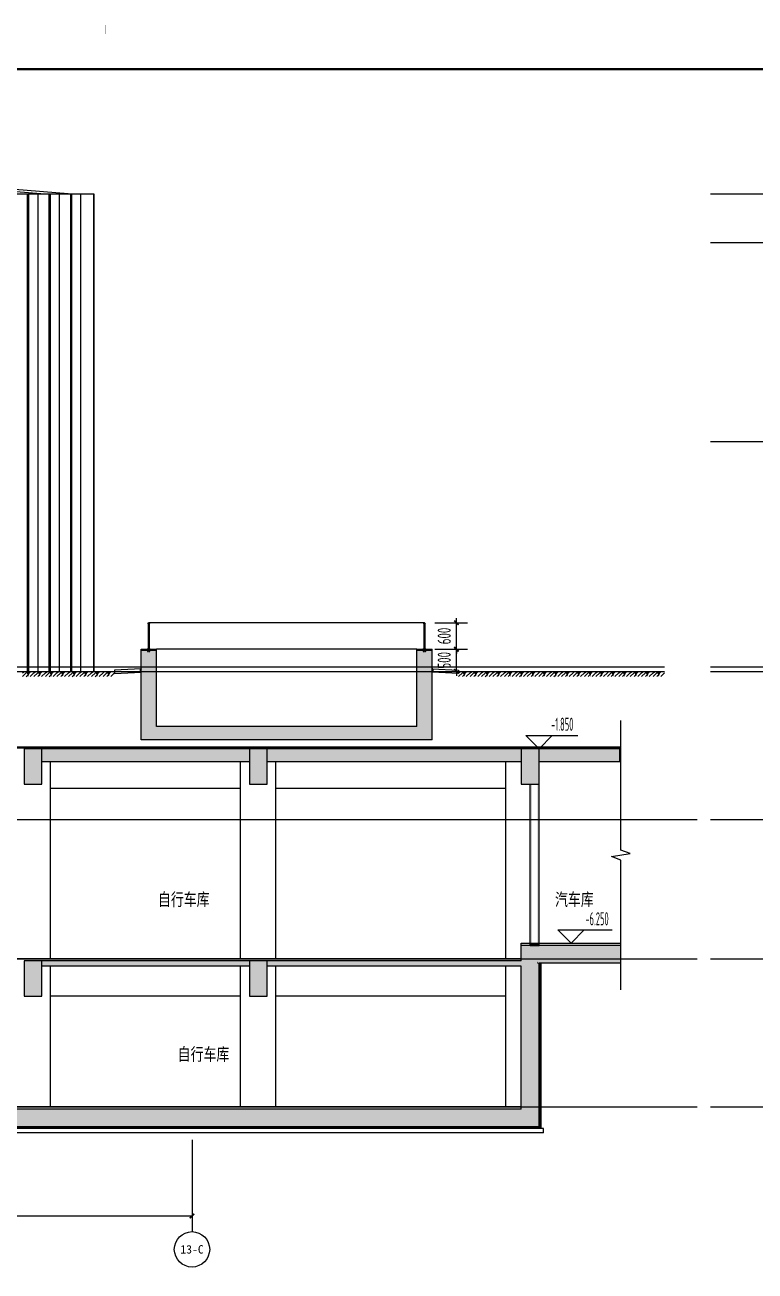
# Model space of a CAD drawing. Extents: x -19968 to 86481, y -139706 to -66979.
# Drawn here: x 32100 to 48618, y -108487 to -80302 of the extents above; entities that cross this region are included whole.
import ezdxf
from ezdxf.enums import TextEntityAlignment as Align

# ---------------------------------------------------------------- set-up
doc = ezdxf.new("R2010")
doc.units = 0
doc.header["$LTSCALE"] = 1000
doc.header["$MEASUREMENT"] = 0
for name, color, linetype in [('01-标注_尺寸', 124, 'Continuous'), ('01-标注_标高', 200, 'Continuous'), ('01-标注_符号', 200, 'Continuous'), ('01-标注_轴线坐标', 132, 'Continuous'), ('02-TEXT_房间', 7, 'Continuous'), ('02-TEXT_标注', 130, 'Continuous'), ('02-TEXT_轴号', 7, 'Continuous'), ('05-填充_天正', 26, 'Continuous'), ('A-E_栏杆', 232, 'Continuous'), ('A-O_散水', 134, 'Continuous'), ('A-SUR_保温', 222, 'Continuous'), ('A-SUR_看线', 231, 'Continuous'), ('A-SUR_面层', 191, 'Continuous'), ('A-TECH_结构', 21, 'Continuous'), ('A_STR-砌块墙', 121, 'Continuous'), ('A_STR-砼墙', 51, 'Continuous'), ('A_STR-砼柱', 51, 'Continuous'), ('PUB_HATCH', 8, 'Continuous'), ('PUB_WALL', 9, 'Continuous')]:
    doc.layers.add(name, color=color, linetype=linetype)
doc.layers.add('04-不打印_辅助线', color=165, linetype='Continuous', plot=False)
doc.styles.add('_TCH_AXIS', font='STXIHEI_0.TTF', dxfattribs={"width": 0.75})
doc.styles.add('_TCH_DIM', font='ros1.shx', dxfattribs={"width": 0.75, "bigfont": 'jd.shx'})
doc.styles.add('_TCH_DIM_T3', font='ros1.shx', dxfattribs={"width": 0.705882, "bigfont": 'jd.shx'})
doc.styles.get("Standard").update_dxf_attribs({"font": 'STXIHEI_0.TTF', "width": 0.75})
doc.dimstyles.new('_TCH_ARCH&&100', dxfattribs={"dimtxt": 297.5, "dimasz": 100, "dimexe": 250, "dimexo": 300, "dimgap": 126.25, "dimtad": 1, "dimdec": 0, "dimzin": 0, "dimdsep": 46, "dimtxsty": '_TCH_DIM_T3', "dimblk": 'ARCHTICK', "dimcen": 0.09, "dimclrt": 7, "dimazin": 2, "dimtfac": 1, "dimtdec": 0, "dimtix": 1, "dimtmove": 2, "dimatfit": 3, "dimfxl": 0, "dimtolj": 1, "dimtzin": 0, "dimarcsym": 0})

# ---------------------------------------------------------------- blocks, each defined once
blk = doc.blocks.new('A$C0F0450A9')
for points in [[(-125, 0), (-125, -1372)], [(-75, 0), (-75, -1372)], [(16900, -1372), (0, 0)], [(16282, -1372), (0, -50)], [(775, -113), (775, -1372)], [(825, -117), (825, -1372)], [(1675, -186), (1675, -1372)], [(1725, -190), (1725, -1372)], [(2575, -259), (2575, -1372)], [(2625, -263), (2625, -1372)], [(3475, -332), (3475, -1372)], [(3525, -336), (3525, -1372)], [(4375, -405), (4375, -1372)], [(4425, -409), (4425, -1372)], [(5275, -478), (5275, -1372)], [(5325, -483), (5325, -1372)], [(6175, -552), (6175, -1372)], [(6225, -556), (6225, -1372)], [(7075, -625), (7075, -1372)], [(7125, -629), (7125, -1372)], [(7975, -698), (7975, -1372)], [(8025, -702), (8025, -1372)], [(8875, -771), (8875, -1372)], [(8925, -775), (8925, -1372)], [(9775, -844), (9775, -1372)], [(9825, -848), (9825, -1372)], [(10675, -917), (10675, -1372)], [(10725, -921), (10725, -1372)], [(11575, -990), (11575, -1372)], [(11625, -994), (11625, -1372)], [(12475, -1063), (12475, -1372)], [(12525, -1067), (12525, -1372)], [(0, -1372), (-125, -1372)], [(13375, -1136), (13375, -1372)], [(13425, -1140), (13425, -1372)], [(14275, -1209), (14275, -1372)], [(14325, -1213), (14325, -1372)], [(15175, -1282), (15175, -1372)], [(15225, -1286), (15225, -1372)], [(16075, -1355), (16075, -1372)], [(16125, -1360), (16125, -1372)]]:
    blk.add_lwpolyline(points)
blk = doc.blocks.new('图框-A1+1-4')
for points, const_width in [([(0, 0), (1051, 0), (1051, 594), (0, 594)], 0.05), ([(976, 584), (25, 584), (25, 10), (976, 10)], 0.5)]:
    blk.add_lwpolyline(points, close=True, dxfattribs=dict(const_width=const_width))
at = {"const_width": 0.05}
blk.add_lwpolyline([(525.5, 594), (525.5, 592)], dxfattribs=at)
blk = doc.blocks.new('0000')
at = {"layer": '05-填充_天正'}
blk.add_lwpolyline([(20, -1), (0, 0), (0, -10), (20, -11)], close=True, dxfattribs=at)
at = {"layer": 'A-O_散水'}
for points in [[(0, -80), (0, 0), (600, -30), (600, -110), (0, -80)], [(20, -1), (20, -81)]]:
    blk.add_lwpolyline(points, dxfattribs=at)
blk = doc.blocks.new('_ArchTick')
at = {"color": 0, "linetype": 'ByBlock', "const_width": 0.4}
blk.add_lwpolyline([(-0.5, -0.5), (0.5, 0.5)], dxfattribs=at)
blk = doc.blocks.new('*D107')
at = {"layer": '01-标注_轴线坐标', "color": 0, "lineweight": -2, "transparency": 16777216}
for p, q in [((47608, -101422), (49568, -101422)), ((49318, -104772), (49318, -101422)), ((47608, -104772), (49568, -104772))]:
    blk.add_line(p, q, dxfattribs=at)
at = {"layer": 'Defpoints', "color": 0, "transparency": 16777216}
for p in [(47308, -101422), (49318, -101422), (47308, -104772)]:
    blk.add_point(p, dxfattribs=at)
at = {"layer": '01-标注_轴线坐标', "color": 0, "lineweight": -2, "transparency": 16777216, "xscale": 100, "yscale": 100, "zscale": 100}
for p, rotation in [((49318, -101422), 90), ((49318, -104772), 270)]:
    blk.add_blockref('_ArchTick', p, dxfattribs=dict(at, rotation=rotation))
at = {"layer": '01-标注_轴线坐标', "color": 7, "transparency": 16777216, "insert": (49043, -103097), "char_height": 297.5, "attachment_point": 5, "rotation": 90, "style": '_TCH_DIM_T3'}
blk.add_mtext('\\A1;3350', dxfattribs=at)
blk = doc.blocks.new('*D108')
at = {"layer": '01-标注_轴线坐标', "color": 0, "lineweight": -2, "transparency": 16777216}
for p, q in [((47608, -98272), (49568, -98272)), ((49318, -101422), (49318, -98272)), ((47608, -101422), (49568, -101422))]:
    blk.add_line(p, q, dxfattribs=at)
at = {"layer": 'Defpoints', "color": 0, "transparency": 16777216}
for p in [(47308, -98272), (49318, -98272), (47308, -101422)]:
    blk.add_point(p, dxfattribs=at)
at = {"layer": '01-标注_轴线坐标', "color": 0, "lineweight": -2, "transparency": 16777216, "xscale": 100, "yscale": 100, "zscale": 100}
for p, rotation in [((49318, -98272), 90), ((49318, -101422), 270)]:
    blk.add_blockref('_ArchTick', p, dxfattribs=dict(at, rotation=rotation))
at = {"layer": '01-标注_轴线坐标', "color": 7, "transparency": 16777216, "insert": (49043, -99847), "char_height": 297.5, "attachment_point": 5, "rotation": 90, "style": '_TCH_DIM_T3'}
blk.add_mtext('\\A1;3150', dxfattribs=at)
blk = doc.blocks.new('*D109')
at = {"layer": '01-标注_轴线坐标', "color": 0, "lineweight": -2, "transparency": 16777216}
for p, q in [((47608, -94922), (49568, -94922)), ((49318, -98272), (49318, -94922)), ((47608, -98272), (49568, -98272))]:
    blk.add_line(p, q, dxfattribs=at)
at = {"layer": 'Defpoints', "color": 0, "transparency": 16777216}
for p in [(47308, -94922), (49318, -94922), (47308, -98272)]:
    blk.add_point(p, dxfattribs=at)
at = {"layer": '01-标注_轴线坐标', "color": 0, "lineweight": -2, "transparency": 16777216, "xscale": 100, "yscale": 100, "zscale": 100}
for p, rotation in [((49318, -94922), 90), ((49318, -98272), 270)]:
    blk.add_blockref('_ArchTick', p, dxfattribs=dict(at, rotation=rotation))
at = {"layer": '01-标注_轴线坐标', "color": 7, "transparency": 16777216, "insert": (49043, -96597), "char_height": 297.5, "attachment_point": 5, "rotation": 90, "style": '_TCH_DIM_T3'}
blk.add_mtext('\\A1;3350', dxfattribs=at)
blk = doc.blocks.new('*D110')
at = {"layer": '01-标注_轴线坐标', "color": 0, "lineweight": -2, "transparency": 16777216}
for p, q in [((47608, -94822), (49568, -94822)), ((47608, -94922), (49568, -94922)), ((49318, -94822), (49318, -94722)), ((49318, -94922), (49318, -94822)), ((49318, -94922), (49318, -95022))]:
    blk.add_line(p, q, dxfattribs=at)
at = {"layer": 'Defpoints', "color": 0, "transparency": 16777216}
for p in [(47308, -94822), (47308, -94922), (49318, -94822)]:
    blk.add_point(p, dxfattribs=at)
at = {"layer": '01-标注_轴线坐标', "color": 0, "lineweight": -2, "transparency": 16777216, "xscale": 100, "yscale": 100, "zscale": 100}
for p, rotation in [((49318, -94822), 270), ((49318, -94922), 90)]:
    blk.add_blockref('_ArchTick', p, dxfattribs=dict(at, rotation=rotation))
at = {"layer": '01-标注_轴线坐标', "color": 7, "transparency": 16777216, "insert": (49043, -94872), "char_height": 297.5, "attachment_point": 5, "rotation": 90, "style": '_TCH_DIM_T3'}
blk.add_mtext('\\A1;100', dxfattribs=at)
blk = doc.blocks.new('*D111')
at = {"layer": '01-标注_轴线坐标', "color": 0, "lineweight": -2, "transparency": 16777216}
for p, q in [((47608, -89722), (49568, -89722)), ((49318, -94822), (49318, -89722)), ((47608, -94822), (49568, -94822))]:
    blk.add_line(p, q, dxfattribs=at)
at = {"layer": 'Defpoints', "color": 0, "transparency": 16777216}
for p in [(47308, -89722), (49318, -89722), (47308, -94822)]:
    blk.add_point(p, dxfattribs=at)
at = {"layer": '01-标注_轴线坐标', "color": 0, "lineweight": -2, "transparency": 16777216, "xscale": 100, "yscale": 100, "zscale": 100}
for p, rotation in [((49318, -89722), 90), ((49318, -94822), 270)]:
    blk.add_blockref('_ArchTick', p, dxfattribs=dict(at, rotation=rotation))
at = {"layer": '01-标注_轴线坐标', "color": 7, "transparency": 16777216, "insert": (49043, -92272), "char_height": 297.5, "attachment_point": 5, "rotation": 90, "style": '_TCH_DIM_T3'}
blk.add_mtext('\\A1;5100', dxfattribs=at)
blk = doc.blocks.new('*D112')
at = {"layer": '01-标注_轴线坐标', "color": 0, "lineweight": -2, "transparency": 16777216}
for p, q in [((47608, -85222), (49568, -85222)), ((49318, -89722), (49318, -85222)), ((47608, -89722), (49568, -89722))]:
    blk.add_line(p, q, dxfattribs=at)
at = {"layer": 'Defpoints', "color": 0, "transparency": 16777216}
for p in [(47308, -85222), (49318, -85222), (47308, -89722)]:
    blk.add_point(p, dxfattribs=at)
at = {"layer": '01-标注_轴线坐标', "color": 0, "lineweight": -2, "transparency": 16777216, "xscale": 100, "yscale": 100, "zscale": 100}
for p, rotation in [((49318, -85222), 90), ((49318, -89722), 270)]:
    blk.add_blockref('_ArchTick', p, dxfattribs=dict(at, rotation=rotation))
at = {"layer": '01-标注_轴线坐标', "color": 7, "transparency": 16777216, "insert": (49043, -87472), "char_height": 297.5, "attachment_point": 5, "rotation": 90, "style": '_TCH_DIM_T3'}
blk.add_mtext('\\A1;4500', dxfattribs=at)
blk = doc.blocks.new('*D113')
at = {"layer": '01-标注_轴线坐标', "color": 0, "lineweight": -2, "transparency": 16777216}
for p, q in [((47608, -84122), (49568, -84122)), ((49318, -85222), (49318, -84122)), ((47608, -85222), (49568, -85222))]:
    blk.add_line(p, q, dxfattribs=at)
at = {"layer": 'Defpoints', "color": 0, "transparency": 16777216}
for p in [(47308, -84122), (49318, -84122), (47308, -85222)]:
    blk.add_point(p, dxfattribs=at)
at = {"layer": '01-标注_轴线坐标', "color": 0, "lineweight": -2, "transparency": 16777216, "xscale": 100, "yscale": 100, "zscale": 100}
for p, rotation in [((49318, -84122), 90), ((49318, -85222), 270)]:
    blk.add_blockref('_ArchTick', p, dxfattribs=dict(at, rotation=rotation))
at = {"layer": '01-标注_轴线坐标', "color": 7, "transparency": 16777216, "insert": (49043, -84672), "char_height": 297.5, "attachment_point": 5, "rotation": 90, "style": '_TCH_DIM_T3'}
blk.add_mtext('\\A1;1100', dxfattribs=at)
blk = doc.blocks.new('*D114')
at = {"layer": '01-标注_轴线坐标', "color": 0, "lineweight": -2, "transparency": 16777216}
for p, q in [((48408, -94922), (50368, -94922)), ((50118, -104772), (50118, -94922)), ((48408, -104772), (50368, -104772))]:
    blk.add_line(p, q, dxfattribs=at)
at = {"layer": 'Defpoints', "color": 0, "transparency": 16777216}
for p in [(48108, -94922), (50118, -94922), (48108, -104772)]:
    blk.add_point(p, dxfattribs=at)
at = {"layer": '01-标注_轴线坐标', "color": 0, "lineweight": -2, "transparency": 16777216, "xscale": 100, "yscale": 100, "zscale": 100}
for p, rotation in [((50118, -94922), 90), ((50118, -104772), 270)]:
    blk.add_blockref('_ArchTick', p, dxfattribs=dict(at, rotation=rotation))
at = {"layer": '01-标注_轴线坐标', "color": 7, "transparency": 16777216, "insert": (49843, -99847), "char_height": 297.5, "attachment_point": 5, "rotation": 90, "style": '_TCH_DIM_T3'}
blk.add_mtext('\\A1;9850', dxfattribs=at)
blk = doc.blocks.new('*D115')
at = {"layer": '01-标注_轴线坐标', "color": 0, "lineweight": -2, "transparency": 16777216}
for p, q in [((48408, -84122), (50368, -84122)), ((50118, -94922), (50118, -84122)), ((48408, -94922), (50368, -94922))]:
    blk.add_line(p, q, dxfattribs=at)
at = {"layer": 'Defpoints', "color": 0, "transparency": 16777216}
for p in [(48108, -84122), (50118, -84122), (48108, -94922)]:
    blk.add_point(p, dxfattribs=at)
at = {"layer": '01-标注_轴线坐标', "color": 0, "lineweight": -2, "transparency": 16777216, "xscale": 100, "yscale": 100, "zscale": 100}
for p, rotation in [((50118, -84122), 90), ((50118, -94922), 270)]:
    blk.add_blockref('_ArchTick', p, dxfattribs=dict(at, rotation=rotation))
at = {"layer": '01-标注_轴线坐标', "color": 7, "transparency": 16777216, "insert": (49843, -89522), "char_height": 297.5, "attachment_point": 5, "rotation": 90, "style": '_TCH_DIM_T3'}
blk.add_mtext('\\A1;10800', dxfattribs=at)
blk = doc.blocks.new('_FZH')
blk.add_lwpolyline([(-0.5, -0.5), (0.5, -0.5), (0.5, 0.5), (-0.5, 0.5)], close=True)
at = {"layer": 'PUB_HATCH'}
blk.add_solid([(-0.5, -0.5), (0.5, -0.5), (-0.5, 0.5), (0.5, 0.5)], dxfattribs=at)
blk = doc.blocks.new('*D140')
at = {"layer": '01-标注_尺寸', "color": 0, "lineweight": -2, "transparency": 16777216}
for p, q in [((26880, -106557), (26880, -107490)), ((35880, -106557), (35880, -107490)), ((26880, -107240), (35880, -107240))]:
    blk.add_line(p, q, dxfattribs=at)
at = {"layer": 'Defpoints', "color": 0, "transparency": 16777216}
for p in [(26880, -106257), (35880, -106257), (35880, -107240)]:
    blk.add_point(p, dxfattribs=at)
at = {"layer": '01-标注_尺寸', "color": 0, "lineweight": -2, "transparency": 16777216, "xscale": 100, "yscale": 100, "zscale": 100, "rotation": 180}
blk.add_blockref('_ArchTick', (26880, -107240), dxfattribs=at)
at = {"layer": '01-标注_尺寸', "color": 0, "lineweight": -2, "transparency": 16777216, "xscale": 100, "yscale": 100, "zscale": 100}
blk.add_blockref('_ArchTick', (35880, -107240), dxfattribs=at)
at = {"layer": '01-标注_尺寸', "color": 7, "transparency": 16777216, "insert": (31380, -106965), "char_height": 297.5, "attachment_point": 5, "style": '_TCH_DIM_T3'}
blk.add_mtext('\\A1;9000', dxfattribs=at)
blk = doc.blocks.new('*D190')
at = {"layer": '01-标注_尺寸', "color": 0, "lineweight": -2, "transparency": 16777216}
for p, q in [((41371, -93822), (42111, -93822)), ((41861, -93822), (41861, -93722)), ((41861, -94422), (41861, -93822)), ((41371, -94422), (42111, -94422)), ((41861, -94422), (41861, -94522))]:
    blk.add_line(p, q, dxfattribs=at)
at = {"layer": 'Defpoints', "color": 0, "transparency": 16777216}
for p in [(41071, -93822), (41861, -93822), (41071, -94422)]:
    blk.add_point(p, dxfattribs=at)
at = {"layer": '01-标注_尺寸', "color": 0, "lineweight": -2, "transparency": 16777216, "xscale": 100, "yscale": 100, "zscale": 100}
for p, rotation in [((41861, -93822), 270), ((41861, -94422), 90)]:
    blk.add_blockref('_ArchTick', p, dxfattribs=dict(at, rotation=rotation))
at = {"layer": '01-标注_尺寸', "color": 7, "transparency": 16777216, "insert": (41586, -94122), "char_height": 297.5, "attachment_point": 5, "rotation": 90, "style": '_TCH_DIM_T3'}
blk.add_mtext('\\A1;600', dxfattribs=at)
blk = doc.blocks.new('*D191')
at = {"layer": '01-标注_尺寸', "color": 0, "lineweight": -2, "transparency": 16777216}
for p, q in [((41861, -94422), (41861, -94322)), ((41371, -94422), (42111, -94422)), ((41861, -94922), (41861, -94422)), ((41371, -94922), (42111, -94922)), ((41861, -94922), (41861, -95022))]:
    blk.add_line(p, q, dxfattribs=at)
at = {"layer": 'Defpoints', "color": 0, "transparency": 16777216}
for p in [(41071, -94422), (41861, -94422), (41071, -94922)]:
    blk.add_point(p, dxfattribs=at)
at = {"layer": '01-标注_尺寸', "color": 0, "lineweight": -2, "transparency": 16777216, "xscale": 100, "yscale": 100, "zscale": 100}
for p, rotation in [((41861, -94422), 270), ((41861, -94922), 90)]:
    blk.add_blockref('_ArchTick', p, dxfattribs=dict(at, rotation=rotation))
at = {"layer": '01-标注_尺寸', "color": 7, "transparency": 16777216, "insert": (41586, -94672), "char_height": 297.5, "attachment_point": 5, "rotation": 90, "style": '_TCH_DIM_T3'}
blk.add_mtext('\\A1;500', dxfattribs=at)
blk = doc.blocks.new('$LinePat$自然土壤')
at = {"color": 0}
for p, q in [((0, -90), (71, -19)), ((0, -300), (211, -89)), ((210, -300), (286, -224)), ((420, -300), (630, -90))]:
    blk.add_line(p, q, dxfattribs=at)
for points in [[(0, 0), (630, 0), (168, -45), (462, -45)], [(168, -45), (462, -45), (252, -132), (378, -132)], [(252, -132), (378, -132), (315, -300)]]:
    blk.add_solid(points, dxfattribs=at)

msp = doc.modelspace()

# ---------------------------------------------------------------- hatches: boundary and pattern name
at = {"layer": '05-填充_天正'}
for points in [[(34766.7, -96432.4), (35033.7, -96212.4), (35073.7, -96172.4), (35073.7, -94422.4), (34726.7, -94422.4), (34726.7, -96472.4)], [(41004.7, -96212.4), (41271.7, -96432.4), (41311.7, -96472.4), (41311.7, -94422.4), (40964.7, -94422.4), (40964.7, -96172.4)], [(41271.7, -96432.4), (41004.7, -96212.4), (40964.7, -96172.4), (35073.7, -96172.4), (35033.7, -96212.4), (34766.7, -96432.4), (34726.7, -96472.4), (41311.7, -96472.4)], [(32480, -96672.4), (32480, -96972.4), (37180, -96972.4), (37180, -96672.4)], [(37580, -96672.4), (37580, -96972.4), (43330, -96972.4), (43330, -96672.4)], [(43730, -96672.4), (43730, -96972.4), (45580, -96972.4), (45580, -96672.4)], [(45580, -101522.4), (45580, -101122.4), (43330, -101122.4), (43730, -101522.4)], [(43463.3, -101532.4), (43730, -101532.4), (43730, -101522.4), (43330, -101122.4), (43330, -101472.4), (43370, -101512.4)], [(32480, -101472.4), (32480, -101592.4), (37180, -101592.4), (37180, -101472.4)], [(37580, -101472.4), (37580, -101592.4), (43330, -101592.4), (43370, -101552.4), (43463.3, -101532.4), (43370, -101512.4), (43330, -101472.4)], [(43330, -104822.4), (43730, -105222.4), (43730, -101532.4), (43463.3, -101532.4), (43370, -101552.4), (43330, -101592.4)], [(43730, -105222.4), (43330, -104822.4), (31380, -104822.4), (31380, -105222.4)]]:
    msp.add_hatch(color=256, dxfattribs=at).paths.add_polyline_path(points)
at = {"layer": 'PUB_WALL'}
for points in [[(34726.7, -96472.4), (34726.7, -94422.4), (34766.7, -94422.4), (34766.7, -96432.4)], [(34726.7, -94422.4), (35073.7, -94422.4), (35073.7, -94462.4), (34726.7, -94462.4)], [(35073.7, -96172.4), (35073.7, -94422.4), (35033.7, -94422.4), (35033.7, -96212.4)], [(40964.7, -96172.4), (40964.7, -94422.4), (41004.7, -94422.4), (41004.7, -96212.4)], [(40964.7, -94422.4), (41311.7, -94422.4), (41311.7, -94462.4), (40964.7, -94462.4)], [(41311.7, -96472.4), (41311.7, -94422.4), (41271.7, -94422.4), (41271.7, -96432.4)], [(40964.7, -96172.4), (35073.7, -96172.4), (35033.7, -96212.4), (41004.7, -96212.4)], [(32480, -96672.4), (32480, -96712.4), (37180, -96712.4), (37180, -96672.4)], [(41311.7, -96472.4), (34726.7, -96472.4), (34766.7, -96432.4), (41271.7, -96432.4)], [(37580, -96672.4), (37580, -96712.4), (43330, -96712.4), (43330, -96672.4)], [(43730, -96672.4), (43730, -96712.4), (45580, -96712.4), (45580, -96672.4)], [(45580, -96972.4), (45580, -96672.4), (45540, -96672.4), (45540, -96972.4)], [(32480, -96932.4), (32480, -96972.4), (37180, -96972.4), (37180, -96932.4)], [(37580, -96932.4), (37580, -96972.4), (43330, -96972.4), (43330, -96932.4)], [(43730, -96932.4), (43730, -96972.4), (45580, -96972.4), (45580, -96932.4)], [(43570, -97472.4), (43530, -97472.4), (43530, -101122.4), (43570, -101122.4)], [(43730, -97472.4), (43690, -97472.4), (43690, -101122.4), (43730, -101122.4)], [(45580, -101122.4), (43330, -101122.4), (43370, -101162.4), (45580, -101162.4)], [(43330, -101472.4), (43330, -101122.4), (43370, -101162.4), (43370, -101512.4)], [(43530, -101122.4), (43730, -101122.4), (43730, -101082.4), (43530, -101082.4)], [(45580, -101522.4), (45580, -101122.4), (45540, -101122.4), (45540, -101522.4)], [(32080, -101592.4), (32080, -102272.4), (32120, -102232.4), (32120, -101552.4)], [(32480, -101472.4), (32280, -101472.4), (32120, -101512.4), (32440, -101512.4)], [(32480, -102272.4), (32480, -101472.4), (32440, -101512.4), (32440, -102232.4)], [(32480, -101472.4), (32480, -101512.4), (37180, -101512.4), (37180, -101472.4)], [(32480, -101552.4), (32480, -101592.4), (37180, -101592.4), (37180, -101552.4)], [(37580, -101472.4), (37580, -101512.4), (43370, -101512.4), (43330, -101472.4)], [(37580, -101552.4), (37580, -101592.4), (43330, -101592.4), (43370, -101552.4)], [(43330, -104822.4), (43330, -101592.4), (43370, -101552.4), (43370, -104862.4)], [(45580, -101522.4), (43730, -101522.4), (43690, -101482.4), (45580, -101482.4)], [(43730, -101532.4), (43730, -101522.4), (43690, -101482.4), (43690, -101532.4)], [(43730, -105222.4), (43730, -101532.4), (43690, -101532.4), (43690, -105182.4)], [(32080, -102272.4), (32480, -102272.4), (32440, -102232.4), (32120, -102232.4)], [(43330, -104822.4), (31380, -104822.4), (31380, -104862.4), (43370, -104862.4)], [(43730, -105222.4), (31380, -105222.4), (31380, -105182.4), (43690, -105182.4)]]:
    msp.add_hatch(color=256, dxfattribs=at).paths.add_polyline_path(points)

# ---------------------------------------------------------------- linework, layer by layer
at = {"layer": '01-标注_标高'}
for p, q in [((43730, -96672.4), (43430, -96372.4)), ((43430, -96372.4), (44605, -96372.4)), ((43730, -96672.4), (44030, -96372.4)), ((44455, -101072.4), (44155, -100772.4)), ((44155, -100772.4), (45381.5, -100772.4)), ((44455, -101072.4), (44755, -100772.4))]:
    msp.add_line(p, q, dxfattribs=at)
at = {"layer": '01-标注_符号'}
msp.add_lwpolyline([(45580, -102122.4), (45580, -99189.9), (45370, -99113.5), (45790, -99039.4), (45580, -98964.9), (45580, -96032.4)], dxfattribs=at)
at = {"layer": '01-标注_轴线坐标'}
msp.add_line((35880, -105519.4), (35880, -107595.4), dxfattribs=at)
msp.add_circle((35880, -107995.4), 400, dxfattribs=at)
at = {"layer": '04-不打印_辅助线'}
for points in [[(14129, -94822.4), (46569.5, -94822.4)], [(14129, -94922.4), (46569.5, -94922.4)], [(14129, -98272.4), (47308.1, -98272.4)], [(14129, -101422.4), (47308.1, -101422.4)], [(14129, -104772.4), (47308.1, -104772.4)]]:
    msp.add_lwpolyline(points, dxfattribs=at)
at = {"layer": 'A-E_栏杆'}
for p, q in [((41138.2, -93822.4), (34900.2, -93822.4)), ((34915, -94422.4), (34885.4, -94422.4)), ((41153, -94422.4), (41123.4, -94422.4))]:
    msp.add_line(p, q, dxfattribs=at)
for points in [[(34885.4, -93837.3), (34885.4, -94422.4)], [(34915, -94422.4), (34915, -93837.2)], [(41123.4, -93837.3), (41123.4, -94422.4)], [(41153, -94422.4), (41153, -93837.2)]]:
    msp.add_lwpolyline(points, dxfattribs=at)
for points in [[(34866.6, -94422.4), (34866.6, -94429.1), (34933.8, -94429.1), (34933.8, -94422.4)], [(41104.6, -94422.4), (41104.6, -94429.1), (41171.8, -94429.1), (41171.8, -94422.4)]]:
    msp.add_lwpolyline(points, close=True, dxfattribs=at)
for points in [[(34879, -94429.1, 0.4142136), (34872.2, -94435.9), (34872.2, -94469.3, 0.4142136), (34879, -94476), (34892.4, -94476), (34892.4, -94467), (34884.6, -94467, -0.0382995), (34881.7, -94451.2, -0.0382995)], [(34881.7, -94451.2, -0.0228175), (34883.4, -94438.1), (34917, -94438.1, -0.0228175), (34918.8, -94451.2)], [(34918.8, -94451.2, -0.0382995), (34915.9, -94467), (34908.1, -94467), (34908.1, -94476), (34921.5, -94476, 0.4142136), (34928.2, -94469.3), (34928.2, -94435.9, 0.4142136), (34921.5, -94429.1)], [(41116.9, -94429.1, 0.4142136), (41110.2, -94435.9), (41110.2, -94469.3, 0.4142136), (41116.9, -94476), (41130.3, -94476), (41130.3, -94467), (41122.5, -94467, -0.0382995), (41119.7, -94451.2, -0.0382995)], [(41119.7, -94451.2, -0.0228175), (41121.4, -94438.1), (41155, -94438.1, -0.0228175), (41156.7, -94451.2)], [(41156.7, -94451.2, -0.0382995), (41153.9, -94467), (41146, -94467), (41146, -94476), (41159.5, -94476, 0.4142136), (41166.2, -94469.3), (41166.2, -94435.9, 0.4142136), (41159.5, -94429.1)]]:
    msp.add_lwpolyline(points, format="xyb", dxfattribs=at)
for centre in [(34900.2, -93837.2), (41138.2, -93837.2)]:
    msp.add_circle(centre, 14.8, dxfattribs=at)
at = {"layer": 'A-SUR_保温'}
msp.add_line((43750, -105242.4), (15460, -105242.4), dxfattribs=at)
for points in [[(28100, -94922.4), (28100, -95062.4), (27300, -95062.4), (27300, -96652.4), (45580, -96652.4)], [(28120, -94922.4), (28120, -95082.4), (27320, -95082.4), (27320, -96632.4), (45580, -96632.4)], [(43750, -101522.4), (43750, -105242.4)], [(43770, -101522.4), (43770, -105262.4)], [(43830, -105262.4), (15280, -105262.4)], [(43830, -105362.4), (15280, -105362.4)], [(43830, -105362.4), (43830, -105262.4)]]:
    msp.add_lwpolyline(points, dxfattribs=at)
at = {"layer": 'A-SUR_看线'}
for points in [[(16780, -84122.4), (33662.6, -84122.4)], [(32152.8, -84122.4), (32152.8, -94922.4)], [(32179.9, -84122.4), (32179.9, -94922.4)], [(32389.3, -84122.4), (32389.3, -94922.4)], [(32641.3, -84122.4), (32641.3, -94922.4)], [(32668.4, -84122.4), (32668.4, -94922.4)], [(32877.9, -84122.4), (32877.9, -94922.4)], [(33129.8, -84122.4), (33129.8, -94922.4)], [(33157, -84122.4), (33157, -94922.4)], [(33360.7, -84122.4), (33360.7, -94922.4)], [(33648.4, -84122.4), (33648.4, -94922.4)], [(33662.6, -84122.4), (33662.6, -94922.4)], [(40964.7, -94422.4), (35073.7, -94422.4)]]:
    msp.add_lwpolyline(points, dxfattribs=at)
at = {"layer": 'A-SUR_面层'}
for points in [[(43330, -101122.4), (43330, -101072.4), (45580, -101072.4)], [(43330, -101422.4), (29280, -101422.4)], [(43330, -104772.4), (15780, -104772.4)]]:
    msp.add_lwpolyline(points, dxfattribs=at)
at = {"layer": 'A-TECH_结构'}
for points in [[(32680, -101422.4), (32680, -96972.4)], [(36980, -101422.4), (36980, -96972.4)], [(37780, -101422.4), (37780, -96972.4)], [(42980, -101422.4), (42980, -96972.4)], [(36980, -97572.4), (32680, -97572.4)], [(42980, -97572.4), (37780, -97572.4)], [(32680, -104772.4), (32680, -101592.4)], [(36980, -104772.4), (36980, -101592.4)], [(37780, -104772.4), (37780, -101592.4)], [(42980, -104772.4), (42980, -101592.4)], [(36980, -102272.4), (32680, -102272.4)], [(42980, -102272.4), (37780, -102272.4)]]:
    msp.add_lwpolyline(points, dxfattribs=at)
at = {"layer": 'A_STR-砌块墙'}
for p, q in [((43530, -101122.4), (43530, -97472.4)), ((43730, -101122.4), (43730, -97472.4)), ((43530, -101122.4), (43730, -101122.4))]:
    msp.add_line(p, q, dxfattribs=at)
for points in [[(28660, -94922.4), (34126.7, -94922.4)], [(41911.7, -94922.4), (46569.5, -94922.4)]]:
    msp.add_lwpolyline(points, dxfattribs=at)
at = {"layer": 'A_STR-砼墙'}
for p, q in [((34726.7, -96472.4), (34726.7, -94422.4)), ((34726.7, -94422.4), (35073.7, -94422.4)), ((35073.7, -96172.4), (35073.7, -94422.4)), ((40964.7, -96172.4), (40964.7, -94422.4)), ((40964.7, -94422.4), (41311.7, -94422.4)), ((41311.7, -96472.4), (41311.7, -94422.4)), ((40964.7, -96172.4), (35073.7, -96172.4)), ((37180, -96672.4), (32480, -96672.4)), ((41311.7, -96472.4), (34726.7, -96472.4)), ((43330, -96672.4), (37580, -96672.4)), ((45580, -96672.4), (43730, -96672.4)), ((45580, -96972.4), (45580, -96672.4)), ((37180, -96972.4), (32480, -96972.4)), ((43330, -96972.4), (37580, -96972.4)), ((45580, -96972.4), (43730, -96972.4)), ((45580, -101122.4), (43330, -101122.4)), ((43330, -101472.4), (43330, -101122.4)), ((45580, -101522.4), (45580, -101122.4)), ((37180, -101472.4), (32480, -101472.4)), ((37180, -101592.4), (32480, -101592.4)), ((43330, -101472.4), (37580, -101472.4)), ((43330, -101592.4), (37580, -101592.4)), ((43330, -104822.4), (43330, -101592.4)), ((45580, -101522.4), (43730, -101522.4)), ((43730, -101532.4), (43730, -101522.4)), ((43730, -105222.4), (43730, -101532.4)), ((43330, -104822.4), (31380, -104822.4)), ((43730, -105222.4), (31380, -105222.4))]:
    msp.add_line(p, q, dxfattribs=at)

# ---------------------------------------------------------------- block references
at = {"xscale": 100, "yscale": 100, "zscale": 100}
msp.add_blockref('图框-A1+1-4', (-18622, -139704), dxfattribs=at)
at = {"xscale": -1}
msp.add_blockref('0000', (34726.7, -94862.4), dxfattribs=at)
msp.add_blockref('0000', (41311.7, -94862.4))
at = {"layer": '05-填充_天正', "yscale": 0.4, "zscale": 0.4}
for p, xscale, rotation in [((32044.2, -94922.4), 0.413207729364465, 359.9999999999554), ((32304.5, -94922.4), 0.413207729364465, 359.9999999999554), ((32564.8, -94922.4), 0.413207729364465, 359.9999999999554), ((32825.1, -94922.4), 0.413207729364465, 359.9999999999554), ((33085.5, -94922.4), 0.413207729364465, 359.9999999999554), ((33345.8, -94922.4), 0.413207729364465, 359.9999999999554), ((33606.1, -94922.4), 0.413207729364465, 359.9999999999554), ((33866.4, -94922.4), 0.413207729364465, 359.9999999999554), ((41911.7, -94922.4), 0.4107419828092518, 359.9999999999553), ((42170.5, -94922.4), 0.4107419828092518, 359.9999999999553), ((42429.2, -94922.4), 0.4107419828092518, 359.9999999999553), ((42688, -94922.4), 0.4107419828092518, 359.9999999999553), ((42946.8, -94922.4), 0.4107419828092518, 359.9999999999553), ((43205.5, -94922.4), 0.4107419828092518, 359.9999999999553), ((43464.3, -94922.4), 0.4107419828092518, 359.9999999999553), ((43723.1, -94922.4), 0.4107419828092518, 359.9999999999553), ((43981.8, -94922.4), 0.4107419828092518, 359.9999999999553), ((44240.6, -94922.4), 0.4107419828092518, 359.9999999999553), ((44499.4, -94922.4), 0.4107419828092518, 359.9999999999553), ((44758.1, -94922.4), 0.4107419828092518, 359.9999999999553), ((45016.9, -94922.4), 0.4107419828092518, 359.9999999999553), ((45275.7, -94922.4), 0.4107419828092518, 359.9999999999553), ((45534.4, -94922.4), 0.4107419828092518, 359.9999999999553), ((45793.2, -94922.4), 0.4107419828092518, 359.9999999999553), ((46052, -94922.4), 0.4107419828092518, 359.9999999999553), ((46310.7, -94922.4), 0.4107419828092518, 359.9999999999553)]:
    msp.add_blockref('$LinePat$自然土壤', p, dxfattribs=dict(at, xscale=xscale, rotation=rotation))
at = {"layer": 'A-SUR_看线'}
msp.add_blockref('A$C0F0450A9', (16180, -82750.1), dxfattribs=at)
at = {"layer": 'A_STR-砼柱', "xscale": 400, "yscale": 799.9999999999709, "zscale": 799.9999999999709}
for p in [(32280, -97072.4), (37380, -97072.4), (43530, -97072.4), (32280, -101872.4), (37380, -101872.4)]:
    msp.add_blockref('_FZH', p, dxfattribs=at)

# ---------------------------------------------------------------- texts
at = {"layer": '02-TEXT_房间', "width": 0.75}
for s, p in [('自行车库', (35109.5, -100223.9)), ('汽车库', (44092.1, -100223.9)), ('自行车库', (35556.5, -103723.9))]:
    msp.add_text(s, height=285.43, dxfattribs=at).set_placement(p)
at = {"layer": '02-TEXT_标注', "style": '_TCH_DIM', "width": 0.529412}
for s, p in [('-1.850', (44002.8, -96267.4)), ('-6.250', (44779.2, -100667.4))]:
    msp.add_text(s, height=297.5, dxfattribs=at).set_placement(p)
at = {"layer": '02-TEXT_轴号', "style": '_TCH_AXIS', "width": 0.927711}
msp.add_text('13-C', height=191.38, dxfattribs=at).set_placement((35616.9, -108091.1), (36143.1, -108091.1), align=Align.FIT)

# ---------------------------------------------------------------- dimensions: what is measured, and where the dimension line sits
at = {"layer": '01-标注_尺寸'}
for p1, p2, distance, picture, middle in [((41071.2, -94422.4), (41071.2, -93822.4), -789.8, '*D190', (41586, -94122.4)), ((41071.2, -94922.4), (41071.2, -94422.4), -789.8, '*D191', (41586, -94672.4)), ((26880, -106257.4), (35880, -106257.4), -982.5, '*D140', (31380, -106964.9))]:
    dim = msp.add_aligned_dim(p1=p1, p2=p2, distance=distance, dimstyle='_TCH_ARCH&&100', dxfattribs=at)
    dim.commit()
    dim.dimension.update_dxf_attribs({"geometry": picture, "text_midpoint": middle})
at = {"layer": '01-标注_轴线坐标'}
for p1, p2, picture, middle in [((47308.1, -85222.4), (47308.1, -84122.4), '*D113', (49043.1, -84672.4)), ((48108.1, -94922.4), (48108.1, -84122.4), '*D115', (49843.1, -89522.4)), ((47308.1, -89722.4), (47308.1, -85222.4), '*D112', (49043.1, -87472.4)), ((47308.1, -94822.4), (47308.1, -89722.4), '*D111', (49043.1, -92272.4)), ((47308.1, -94922.4), (47308.1, -94822.4), '*D110', (49043.1, -94872.4)), ((47308.1, -98272.4), (47308.1, -94922.4), '*D109', (49043.1, -96597.4)), ((48108.1, -104772.4), (48108.1, -94922.4), '*D114', (49843.1, -99847.4)), ((47308.1, -101422.4), (47308.1, -98272.4), '*D108', (49043.1, -99847.4)), ((47308.1, -104772.4), (47308.1, -101422.4), '*D107', (49043.1, -103097.4))]:
    dim = msp.add_aligned_dim(p1=p1, p2=p2, distance=-2010, dimstyle='_TCH_ARCH&&100', dxfattribs=at)
    dim.commit()
    dim.dimension.update_dxf_attribs({"geometry": picture, "text_midpoint": middle})

doc.saveas('drawing.dxf')
